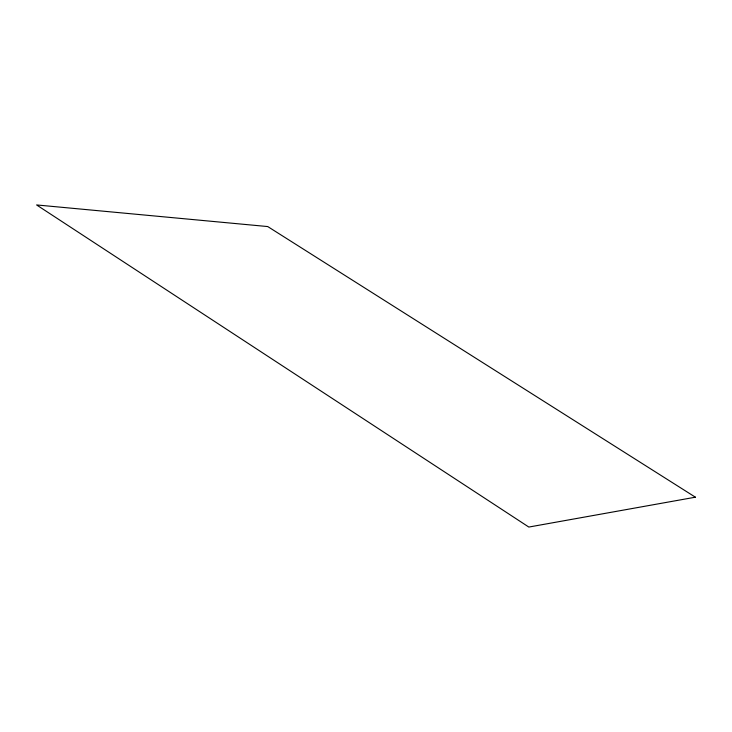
<?xml version="1.0" encoding="UTF-8"?>
<svg xmlns="http://www.w3.org/2000/svg" width="732" height="732" viewBox="0 0 732 732"><rect width="100%" height="100%" fill="white"/><g stroke="black" fill="none" stroke-linecap="round" stroke-linejoin="round"><path stroke-width="1.1" d="M695.4 497.193L528.824 527.058L36.6 204.942L267.738 226.563L695.4 497.193"/></g></svg>
